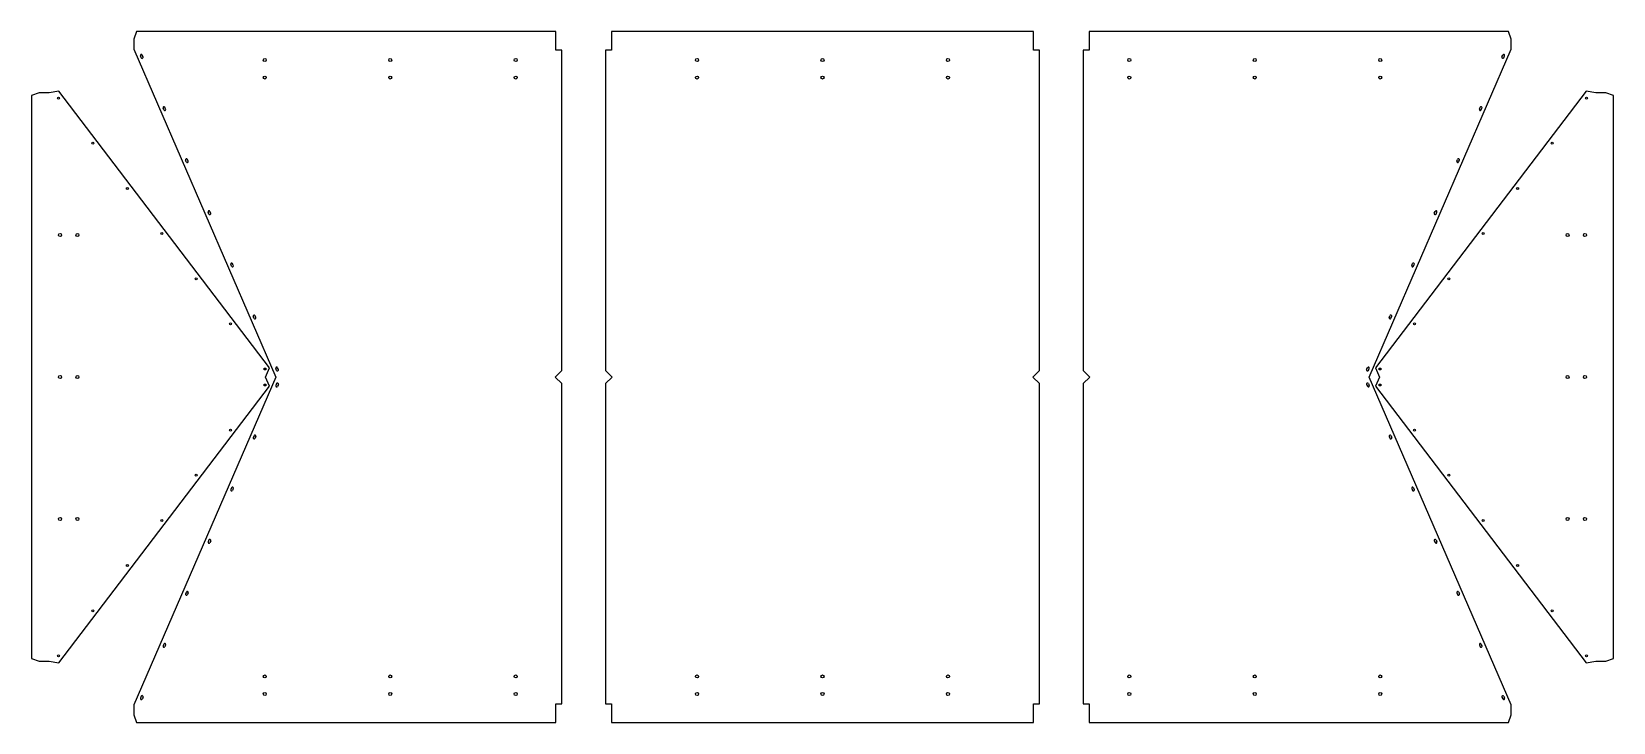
# Model space of a CAD drawing. Header units: millimetres. Extents: x -234 to 3390, y -791 to 791.
import ezdxf

# ---------------------------------------------------------------- set-up
doc = ezdxf.new("R2010")
doc.units = ezdxf.units.MM

msp = doc.modelspace()

# ---------------------------------------------------------------- linework, layer by layer
for p, q in [((6, 790.5594), (0, 773.5594)), ((0, 773.5594), (0, 750.5594)), ((966.6667, 790.5594), (6, 790.5594)), ((966.6667, 748.5594), (966.6667, 790.5594)), ((1094.6667, 790.5594), (1094.6667, 748.5594)), ((2061.3333, 790.5594), (1094.6667, 790.5594)), ((2061.3333, 748.5594), (2061.3333, 790.5594)), ((2189.3333, 790.5594), (2189.3333, 748.5594)), ((3150, 790.5594), (2189.3333, 790.5594)), ((3156, 773.5594), (3150, 790.5594)), ((3156, 750.5594), (3156, 773.5594)), ((0, 750.5594), (325.2024, 0)), ((16.9936, 730.8322), (15.2045, 734.9613)), ((21.1226, 732.6213), (19.3336, 736.7504)), ((980.6667, 748.5594), (966.6667, 748.5594)), ((980.6667, 15), (980.6667, 748.5594)), ((1094.6667, 748.5594), (1080.6667, 748.5594)), ((1080.6667, 748.5594), (1080.6667, 15)), ((2075.3333, 748.5594), (2061.3333, 748.5594)), ((2075.3333, 15), (2075.3333, 748.5594)), ((2189.3333, 748.5594), (2175.3333, 748.5594)), ((2175.3333, 748.5594), (2175.3333, 15)), ((2830.7976, 0), (3156, 750.5594)), ((3134.8774, 732.6213), (3136.6664, 736.7504)), ((3139.0064, 730.8322), (3140.7955, 734.9613)), ((-171.9969, 654.3085), (-194.1685, 650.3991)), ((310.8194, 21.2755), (-171.9969, 654.3085)), ((3327.9969, 654.3085), (2845.1806, 21.2755)), ((3350.1685, 650.3991), (3327.9969, 654.3085)), ((-217.1685, 650.3991), (-234.1685, 644.3991)), ((-234.1685, 644.3991), (-234.1685, -644.3991)), ((-194.1685, 650.3991), (-217.1685, 650.3991)), ((72.8063, 613.3367), (71.0172, 617.4658)), ((3083.1937, 613.3367), (3084.9828, 617.4658)), ((3373.1685, 650.3991), (3350.1685, 650.3991)), ((3390.1685, 644.3991), (3373.1685, 650.3991)), ((3390.1685, -644.3991), (3390.1685, 644.3991)), ((68.6772, 611.5477), (66.8881, 615.6768)), ((3087.3228, 611.5477), (3089.1119, 615.6768)), ((120.3608, 492.2631), (118.5717, 496.3922)), ((124.4899, 494.0522), (122.7008, 498.1813)), ((3031.5101, 494.0522), (3033.2992, 498.1813)), ((3035.6392, 492.2631), (3037.4283, 496.3922)), ((172.0444, 372.9786), (170.2553, 377.1077)), ((176.1735, 374.7676), (174.3844, 378.8967)), ((2979.8265, 374.7676), (2981.6156, 378.8967)), ((2983.9556, 372.9786), (2985.7447, 377.1077)), ((223.728, 253.694), (221.939, 257.8231)), ((227.8571, 255.4831), (226.068, 259.6122)), ((2928.1429, 255.4831), (2929.932, 259.6122)), ((2932.272, 253.694), (2934.061, 257.8231)), ((275.4116, 134.4095), (273.6226, 138.5386)), ((279.5407, 136.1985), (277.7516, 140.3276)), ((2876.4593, 136.1985), (2878.2484, 140.3276)), ((2880.5884, 134.4095), (2882.3774, 138.5386)), ((325.2024, 0), (0, -750.5594)), ((301.893, 0), (310.8194, 21.2755)), ((310.8194, -21.2755), (301.893, 0)), ((327.0952, 15.1249), (325.3062, 19.254)), ((331.2243, 16.914), (329.4353, 21.0431)), ((965.6667, 0), (980.6667, 15)), ((980.6667, -15), (965.6667, 0)), ((1080.6667, 15), (1095.6667, 0)), ((1095.6667, 0), (1080.6667, -15)), ((2060.3333, 0), (2075.3333, 15)), ((2075.3333, -15), (2060.3333, 0)), ((2175.3333, 15), (2190.3333, 0)), ((2190.3333, 0), (2175.3333, -15)), ((2824.7757, 16.914), (2826.5647, 21.0431)), ((2828.9048, 15.1249), (2830.6938, 19.254)), ((3156, -750.5594), (2830.7976, 0)), ((2845.1806, 21.2755), (2854.107, 0)), ((2854.107, 0), (2845.1806, -21.2755)), ((-171.9969, -654.3085), (310.8194, -21.2755)), ((327.0952, -15.1249), (325.3062, -19.254)), ((331.2243, -16.914), (329.4353, -21.0431)), ((980.6667, -748.5594), (980.6667, -15)), ((1080.6667, -15), (1080.6667, -748.5594)), ((2075.3333, -748.5594), (2075.3333, -15)), ((2175.3333, -15), (2175.3333, -748.5594)), ((2824.7757, -16.914), (2826.5647, -21.0431)), ((2828.9048, -15.1249), (2830.6938, -19.254)), ((2845.1806, -21.2755), (3327.9969, -654.3085)), ((275.4116, -134.4095), (273.6226, -138.5386)), ((279.5407, -136.1985), (277.7516, -140.3276)), ((2876.4593, -136.1985), (2878.2484, -140.3276)), ((2880.5884, -134.4095), (2882.3774, -138.5386)), ((223.728, -253.694), (221.939, -257.8231)), ((2932.272, -253.694), (2934.061, -257.8231)), ((227.8571, -255.4831), (226.068, -259.6122)), ((2928.1429, -255.4831), (2929.932, -259.6122)), ((172.0444, -372.9786), (170.2553, -377.1077)), ((176.1735, -374.7676), (174.3844, -378.8967)), ((2979.8265, -374.7676), (2981.6156, -378.8967)), ((2983.9556, -372.9786), (2985.7447, -377.1077)), ((120.3608, -492.2631), (118.5717, -496.3922)), ((124.4899, -494.0522), (122.7008, -498.1813)), ((3031.5101, -494.0522), (3033.2992, -498.1813)), ((3035.6392, -492.2631), (3037.4283, -496.3922)), ((68.6772, -611.5477), (66.8881, -615.6768)), ((72.8063, -613.3367), (71.0172, -617.4658)), ((3083.1937, -613.3367), (3084.9828, -617.4658)), ((3087.3228, -611.5477), (3089.1119, -615.6768)), ((-234.1685, -644.3991), (-217.1685, -650.3991)), ((-217.1685, -650.3991), (-194.1685, -650.3991)), ((-194.1685, -650.3991), (-171.9969, -654.3085)), ((3327.9969, -654.3085), (3350.1685, -650.3991)), ((3350.1685, -650.3991), (3373.1685, -650.3991)), ((3373.1685, -650.3991), (3390.1685, -644.3991)), ((0, -750.5594), (0, -773.5594)), ((16.9936, -730.8322), (15.2045, -734.9613)), ((21.1226, -732.6213), (19.3336, -736.7504)), ((966.6667, -790.5594), (966.6667, -748.5594)), ((966.6667, -748.5594), (980.6667, -748.5594)), ((1080.6667, -748.5594), (1094.6667, -748.5594)), ((1094.6667, -748.5594), (1094.6667, -790.5594)), ((2061.3333, -790.5594), (2061.3333, -748.5594)), ((2061.3333, -748.5594), (2075.3333, -748.5594)), ((2175.3333, -748.5594), (2189.3333, -748.5594)), ((2189.3333, -748.5594), (2189.3333, -790.5594)), ((3134.8774, -732.6213), (3136.6664, -736.7504)), ((3139.0064, -730.8322), (3140.7955, -734.9613)), ((3156, -773.5594), (3156, -750.5594)), ((0, -773.5594), (6, -790.5594)), ((6, -790.5594), (966.6667, -790.5594)), ((1094.6667, -790.5594), (2061.3333, -790.5594)), ((2189.3333, -790.5594), (3150, -790.5594)), ((3150, -790.5594), (3156, -773.5594))]:
    msp.add_line(p, q)
for centre, radius in [((300, 725.5594), 3.5), ((587.5, 725.5594), 3.5), ((875, 725.5594), 3.5), ((1290.5, 725.5594), 3.5), ((1578, 725.5594), 3.5), ((1865.5, 725.5594), 3.5), ((2281, 725.5594), 3.5), ((2568.5, 725.5594), 3.5), ((2856, 725.5594), 3.5), ((300, 685.5594), 3.5), ((587.5, 685.5594), 3.5), ((875, 685.5594), 3.5), ((1290.5, 685.5594), 3.5), ((1578, 685.5594), 3.5), ((1865.5, 685.5594), 3.5), ((2281, 685.5594), 3.5), ((2568.5, 685.5594), 3.5), ((2856, 685.5594), 3.5), ((-172.5072, 638.488), 2.25), ((3328.5072, 638.488), 2.25), ((-93.6694, 535.1217), 2.25), ((3249.6694, 535.1217), 2.25), ((-14.8316, 431.7554), 2.25), ((3170.8316, 431.7554), 2.25), ((-169.1685, 325), 3.5), ((-129.1685, 325), 3.5), ((64.0063, 328.389), 2.25), ((3091.9937, 328.389), 2.25), ((3285.1685, 325), 3.5), ((3325.1685, 325), 3.5), ((142.8441, 225.0227), 2.25), ((3013.1559, 225.0227), 2.25), ((221.6819, 121.6564), 2.25), ((2934.3181, 121.6564), 2.25), ((-169.1685, 0), 3.5), ((-129.1685, 0), 3.5), ((300.5197, 18.2901), 2.25), ((2855.4803, 18.2901), 2.25), ((3285.1685, 0), 3.5), ((3325.1685, 0), 3.5), ((300.5197, -18.2901), 2.25), ((2855.4803, -18.2901), 2.25), ((221.6819, -121.6564), 2.25), ((2934.3181, -121.6564), 2.25), ((142.8441, -225.0227), 2.25), ((3013.1559, -225.0227), 2.25), ((-169.1685, -325), 3.5), ((-129.1685, -325), 3.5), ((64.0063, -328.389), 2.25), ((3091.9937, -328.389), 2.25), ((3285.1685, -325), 3.5), ((3325.1685, -325), 3.5), ((-14.8316, -431.7554), 2.25), ((3170.8316, -431.7554), 2.25), ((-93.6694, -535.1217), 2.25), ((3249.6694, -535.1217), 2.25), ((-172.5072, -638.488), 2.25), ((3328.5072, -638.488), 2.25), ((300, -685.5594), 3.5), ((587.5, -685.5594), 3.5), ((875, -685.5594), 3.5), ((1290.5, -685.5594), 3.5), ((1578, -685.5594), 3.5), ((1865.5, -685.5594), 3.5), ((2281, -685.5594), 3.5), ((2568.5, -685.5594), 3.5), ((2856, -685.5594), 3.5), ((300, -725.5594), 3.5), ((587.5, -725.5594), 3.5), ((875, -725.5594), 3.5), ((1290.5, -725.5594), 3.5), ((1578, -725.5594), 3.5), ((1865.5, -725.5594), 3.5), ((2281, -725.5594), 3.5), ((2568.5, -725.5594), 3.5), ((2856, -725.5594), 3.5)]:
    msp.add_circle(centre, radius)
for centre, start, end in [((17.2691, 735.8559), 23.4261, 203.4261), ((19.0581, 731.7268), 203.4261, 23.4261), ((3136.9419, 731.7268), 156.5739, 336.5739), ((3138.7309, 735.8559), 336.5739, 156.5739), ((68.9527, 616.5713), 23.4261, 203.4261), ((3087.0473, 616.5713), 336.5739, 156.5739), ((70.7417, 612.4422), 203.4261, 23.4261), ((3085.2583, 612.4422), 156.5739, 336.5739), ((120.6363, 497.2867), 23.4261, 203.4261), ((122.4253, 493.1577), 203.4261, 23.4261), ((3033.5747, 493.1577), 156.5739, 336.5739), ((3035.3637, 497.2867), 336.5739, 156.5739), ((172.3199, 378.0022), 23.4261, 203.4261), ((174.1089, 373.8731), 203.4261, 23.4261), ((2981.8911, 373.8731), 156.5739, 336.5739), ((2983.6801, 378.0022), 336.5739, 156.5739), ((224.0035, 258.7176), 23.4261, 203.4261), ((225.7925, 254.5886), 203.4261, 23.4261), ((2930.2075, 254.5886), 156.5739, 336.5739), ((2931.9965, 258.7176), 336.5739, 156.5739), ((275.6871, 139.4331), 23.4261, 203.4261), ((277.4762, 135.304), 203.4261, 23.4261), ((2878.5238, 135.304), 156.5739, 336.5739), ((2880.3129, 139.4331), 336.5739, 156.5739), ((327.3707, 20.1485), 23.4261, 203.4261), ((329.1598, 16.0195), 203.4261, 23.4261), ((2826.8402, 16.0195), 156.5739, 336.5739), ((2828.6293, 20.1485), 336.5739, 156.5739), ((327.3707, -20.1485), 156.5739, 336.5739), ((329.1598, -16.0195), 336.5739, 156.5739), ((2826.8402, -16.0195), 23.4261, 203.4261), ((2828.6293, -20.1485), 203.4261, 23.4261), ((275.6871, -139.4331), 156.5739, 336.5739), ((277.4762, -135.304), 336.5739, 156.5739), ((2878.5238, -135.304), 23.4261, 203.4261), ((2880.3129, -139.4331), 203.4261, 23.4261), ((225.7925, -254.5886), 336.5739, 156.5739), ((2930.2075, -254.5886), 23.4261, 203.4261), ((224.0035, -258.7176), 156.5739, 336.5739), ((2931.9965, -258.7176), 203.4261, 23.4261), ((172.3199, -378.0022), 156.5739, 336.5739), ((174.1089, -373.8731), 336.5739, 156.5739), ((2981.8911, -373.8731), 23.4261, 203.4261), ((2983.6801, -378.0022), 203.4261, 23.4261), ((120.6363, -497.2867), 156.5739, 336.5739), ((122.4253, -493.1577), 336.5739, 156.5739), ((3033.5747, -493.1577), 23.4261, 203.4261), ((3035.3637, -497.2867), 203.4261, 23.4261), ((68.9527, -616.5713), 156.5739, 336.5739), ((70.7417, -612.4422), 336.5739, 156.5739), ((3085.2583, -612.4422), 23.4261, 203.4261), ((3087.0473, -616.5713), 203.4261, 23.4261), ((17.2691, -735.8559), 156.5739, 336.5739), ((19.0581, -731.7268), 336.5739, 156.5739), ((3136.9419, -731.7268), 23.4261, 203.4261), ((3138.7309, -735.8559), 203.4261, 23.4261)]:
    msp.add_arc(centre, 2.25, start, end)

doc.saveas('drawing.dxf')
